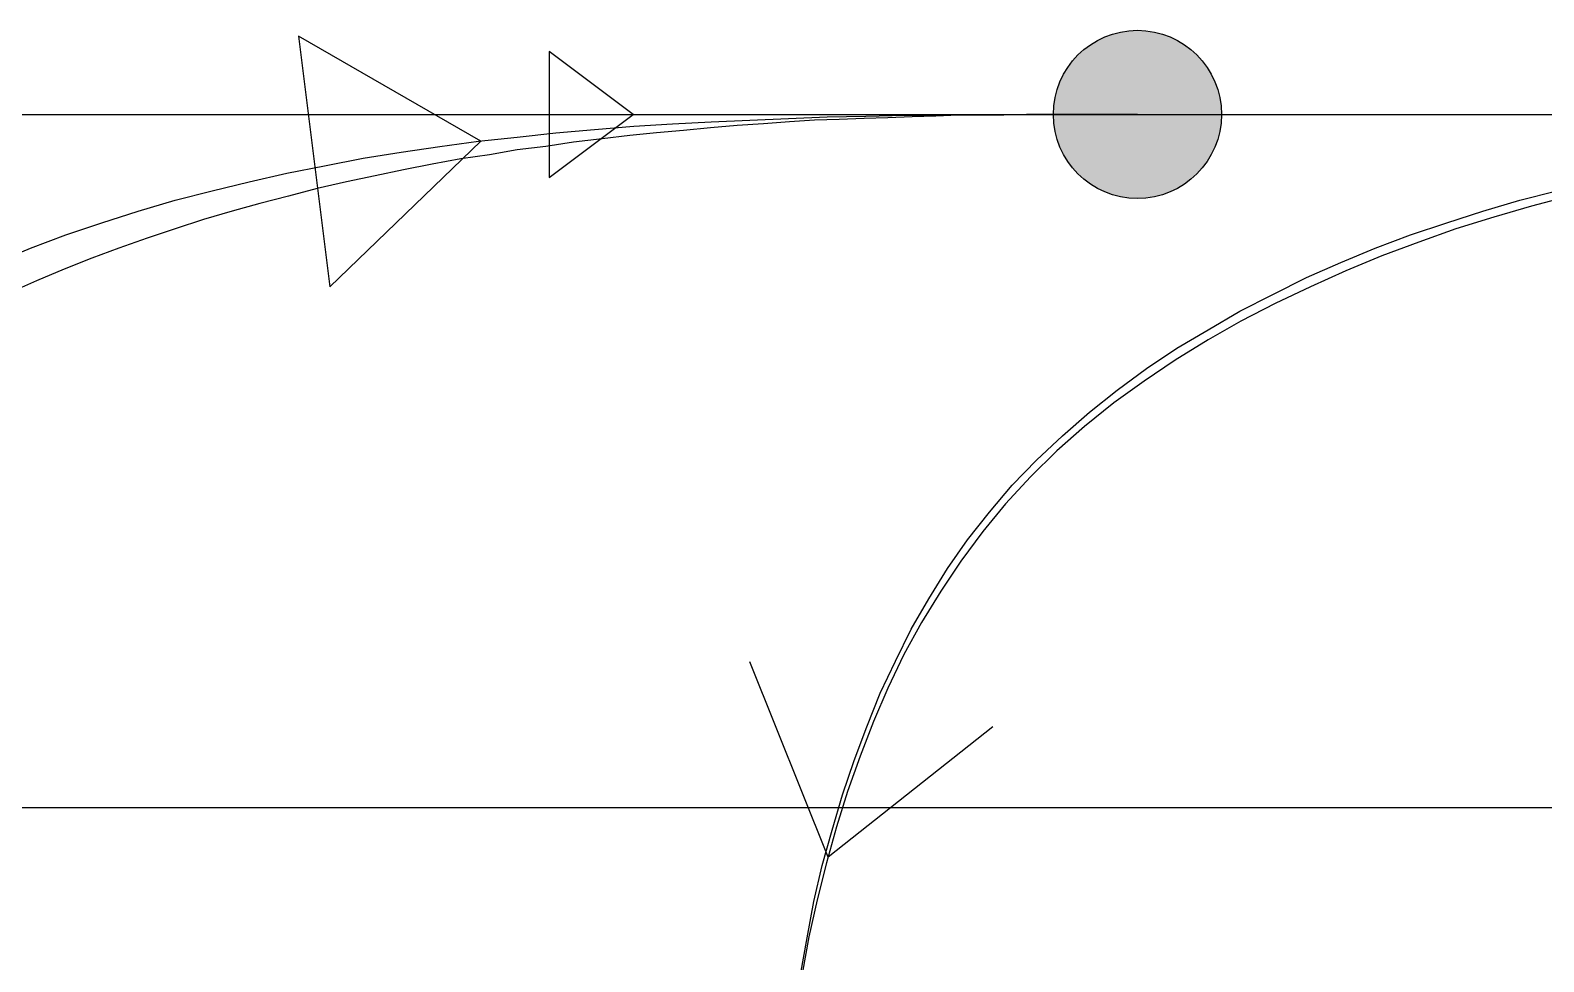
# Model space of a CAD drawing. Header units: millimetres. Extents: x -18594 to 273470, y -238787 to 48452.
# Drawn here: x 178465 to 180265, y -31125 to -30018 of the extents above; entities that cross this region are included whole.
import ezdxf

# ---------------------------------------------------------------- set-up
doc = ezdxf.new("R2010")
doc.units = ezdxf.units.MM
doc.layers.add('AM_BOR', color=4, linetype='Continuous', lineweight=25)
for name, color, linetype, true_color in [('Xref AGV layout$0$Ndc8_F_ExtraFast', 5, 'Continuous', 0x0000ff), ('Xref AGV layout$0$Ndc8_F_TurnRightModerate', 5, 'Continuous', 0x0000ff), ('Xref AGV layout$0$Ndc8_Point', 7, 'Continuous', 0x000080), ('Xref AGV layout$0$Ndc8_R_TurnLeftModerate', 1, 'Continuous', 0xff0000)]:
    doc.layers.add(name, color=color, linetype=linetype, true_color=true_color)

# ---------------------------------------------------------------- blocks, each defined once
blk = doc.blocks.new('Xref AGV layout$0$AGV single reverse')
blk.add_lwpolyline([(31012.9, -237035.4), (37046.1, -237035.4), (37046.1, -238787.4), (31012.9, -238787.4)], close=True)
blk = doc.blocks.new('Xref AGV layout')
at = {"layer": 'Xref AGV layout$0$Ndc8_Point'}
h = blk.add_hatch(color=256, dxfattribs=at)
edge = h.paths.add_edge_path(flags=0)
edge.add_arc((179782, -30118), 100, 0, 360)
at = {"layer": 'Xref AGV layout$0$Ndc8_F_ExtraFast'}
for points in [[(179182, -30118), (179082, -30043), (179082, -30193), (179182, -30118)], [(177382, -30118), (179782, -30118)], [(179782, -30118), (181382, -30118)]]:
    blk.add_lwpolyline(points, dxfattribs=at)
at = {"layer": 'Xref AGV layout$0$Ndc8_F_TurnRightModerate'}
for points in [[(179001, -30150), (178784, -30025), (178821, -30323), (179001, -30150)], [(178424, -30294), (178465, -30277), (178507, -30261), (178507, -30261), (178550, -30247), (178593, -30233), (178637, -30220), (178681, -30209), (178725, -30198), (178770, -30188), (178815, -30179), (178861, -30170), (178906, -30163), (178952, -30156), (178998, -30150), (179044, -30145), (179090, -30140), (179136, -30136), (179136, -30136), (179183, -30132), (179229, -30129), (179275, -30127), (179321, -30125), (179367, -30123), (179413, -30121), (179459, -30120), (179506, -30119), (179552, -30119), (179598, -30118), (179644, -30118), (179690, -30118), (179736, -30118), (179782, -30118)], [(179381, -31141), (179389, -31097), (179397, -31054), (179407, -31011), (179419, -30969), (179431, -30927), (179445, -30886), (179460, -30846), (179476, -30806), (179494, -30768), (179513, -30730), (179534, -30694), (179556, -30658), (179580, -30624), (179606, -30591), (179606, -30591), (179633, -30559), (179662, -30529), (179693, -30500), (179725, -30472), (179758, -30446), (179793, -30420), (179829, -30396), (179866, -30374), (179904, -30352), (179943, -30332), (179983, -30312), (180024, -30294), (180065, -30277), (180107, -30261), (180107, -30261), (180150, -30247), (180193, -30233), (180237, -30220), (180281, -30209)]]:
    blk.add_lwpolyline(points, dxfattribs=at)
at = {"layer": 'Xref AGV layout$0$Ndc8_Point'}
blk.add_circle((179782, -30118), 100, dxfattribs=at)
at = {"layer": 'Xref AGV layout$0$Ndc8_R_TurnLeftModerate'}
for points in [[(179782, -30118), (179756, -30118), (179730, -30118), (179703, -30118), (179677, -30118), (179650, -30118), (179623, -30119), (179596, -30119), (179569, -30119), (179542, -30120), (179514, -30121), (179485, -30122), (179457, -30123), (179427, -30124), (179398, -30125), (179398, -30125), (179368, -30127), (179337, -30129), (179306, -30131), (179274, -30134), (179242, -30137), (179210, -30140), (179178, -30143), (179145, -30147), (179111, -30151), (179078, -30156), (179044, -30160), (179011, -30166), (178977, -30171), (178943, -30177), (178943, -30177), (178909, -30184), (178875, -30191), (178841, -30198), (178806, -30206), (178772, -30215), (178738, -30224), (178705, -30233), (178671, -30243), (178637, -30254), (178604, -30265), (178570, -30277), (178538, -30289), (178505, -30302), (178472, -30316), (178472, -30316), (178440, -30330)], [(180296, -30215), (180251, -30227), (180206, -30240), (180161, -30254), (180161, -30254), (180117, -30270), (180073, -30286), (180030, -30304), (179988, -30323), (179946, -30343), (179905, -30364), (179866, -30386), (179827, -30410), (179790, -30435), (179754, -30461), (179719, -30489), (179686, -30518), (179655, -30549), (179625, -30581), (179625, -30581), (179598, -30614), (179572, -30649), (179548, -30685), (179525, -30722), (179504, -30760), (179485, -30800), (179468, -30840), (179452, -30881), (179437, -30923), (179424, -30965), (179412, -31008), (179401, -31052), (179391, -31096), (179383, -31140)], [(179610, -30846), (179414, -31001), (179321, -30769)]]:
    blk.add_lwpolyline(points, dxfattribs=at)
blk.add_blockref('Xref AGV layout$0$AGV single reverse', (143337.9, 206093.4))

msp = doc.modelspace()

# ---------------------------------------------------------------- block references
at = {"layer": 'AM_BOR'}
msp.add_blockref('Xref AGV layout', (0, 0), dxfattribs=at)

doc.saveas('drawing.dxf')
